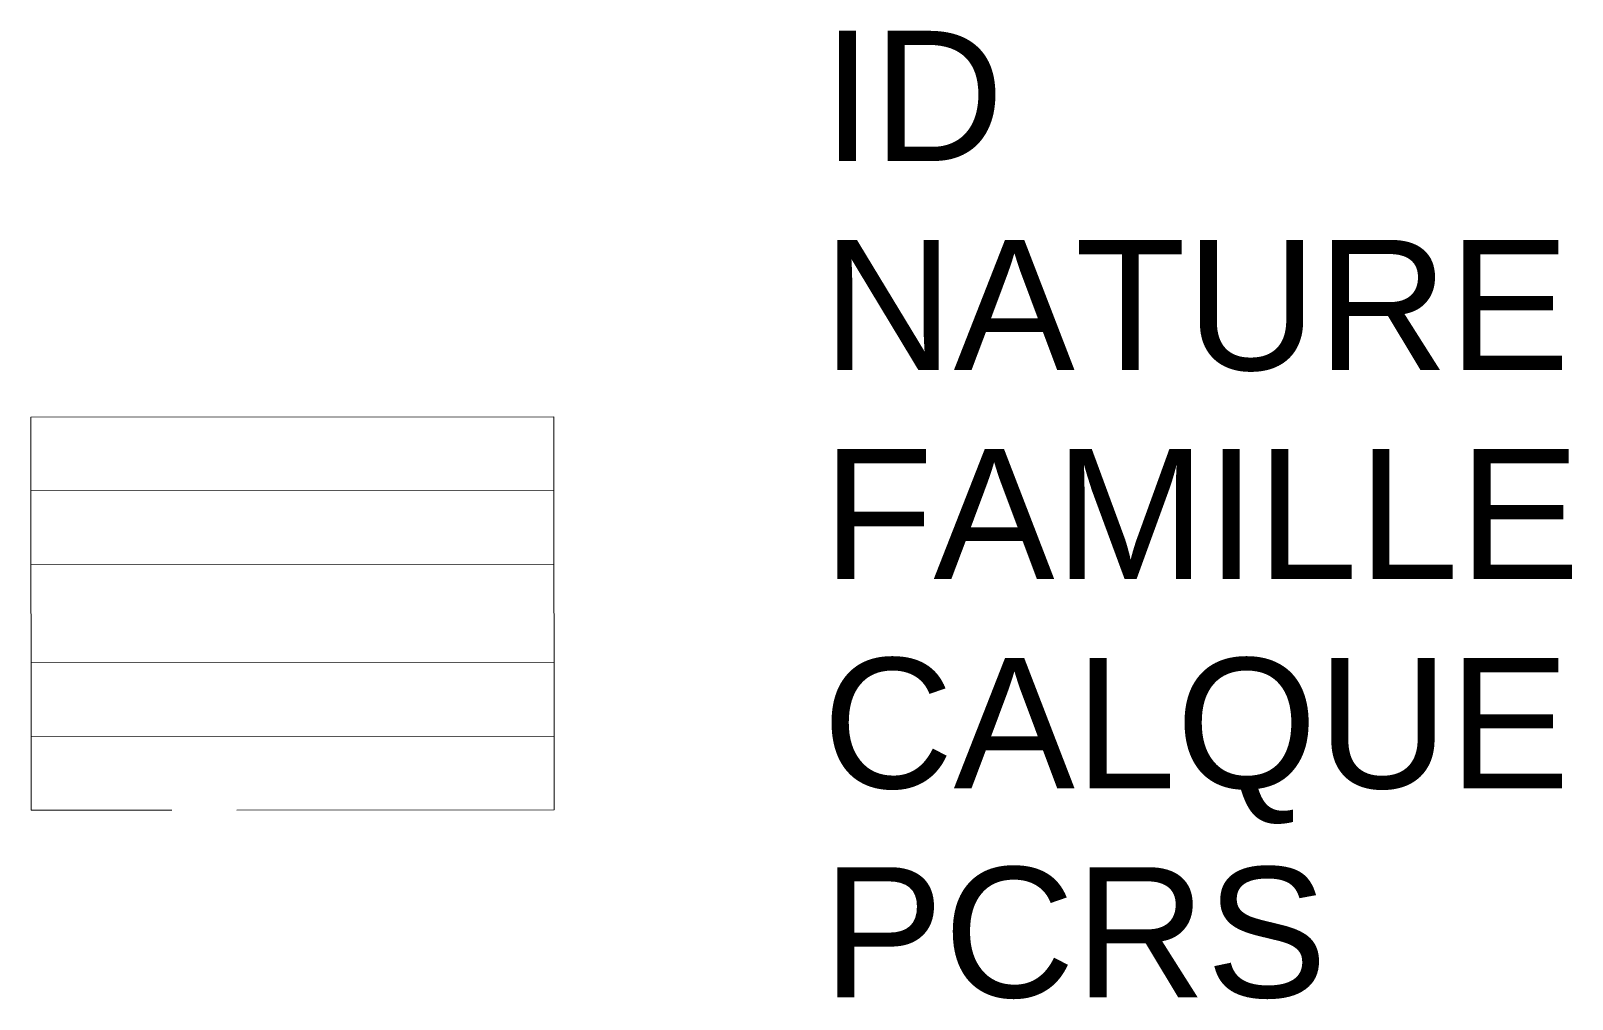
# Model space of a CAD drawing. Header units: metres. Extents: x 0 to 2.37, y -0.29 to 1.2.
import ezdxf

# ---------------------------------------------------------------- set-up
doc = ezdxf.new("R2010")
doc.units = ezdxf.units.M
doc.linetypes.add('Socle_Continu', pattern=[2.5, 2.5, 0])
doc.layers.add('EAUPL_SCS', color=5, linetype='Socle_Continu', lineweight=13, true_color=0x0000ff)
doc.styles.get("Standard").update_dxf_attribs({"font": 'arial.ttf'})

msp = doc.modelspace()

# ---------------------------------------------------------------- linework, layer by layer
at = {"layer": 'EAUPL_SCS', "linetype": 'Socle_Continu'}
for p, q in [((0.8039, 0.4916), (-0.0002, 0.491)), ((-0.0001, 0.3777), (0.804, 0.3783)), ((0.8041, 0.2273), (0, 0.2267)), ((0.0001, 0.1135), (0.8042, 0.1141))]:
    msp.add_line(p, q, dxfattribs=at)
at = {"layer": 'EAUPL_SCS', "linetype": 'Socle_Continu', "flags": 128}
msp.add_lwpolyline([(0.0002, 0.0002), (-0.0003, 0.6042), (0.8038, 0.6048), (0.8042, 0.0008)], close=True, dxfattribs=at)

# ---------------------------------------------------------------- texts
at = {"layer": 'EAUPL_SCS', "linetype": 'Socle_Continu', "flags": 9}
for tag, p, s in [('ID', (1.2162, 0.998), 'BP_0089'), ('NATURE', (1.2162, 0.6767), "Grille rectangle d'eau pluviale"), ('FAMILLE', (1.2162, 0.3554), 'Eau pluviale'), ('CALQUE', (1.2162, 0.0341), 'EAUPL_SCS'), ('PCRS', (1.2162, -0.2872), 'AffleurantSymbole')]:
    msp.add_attdef(tag, p, s, height=0.2, dxfattribs=at)

doc.saveas('drawing.dxf')
